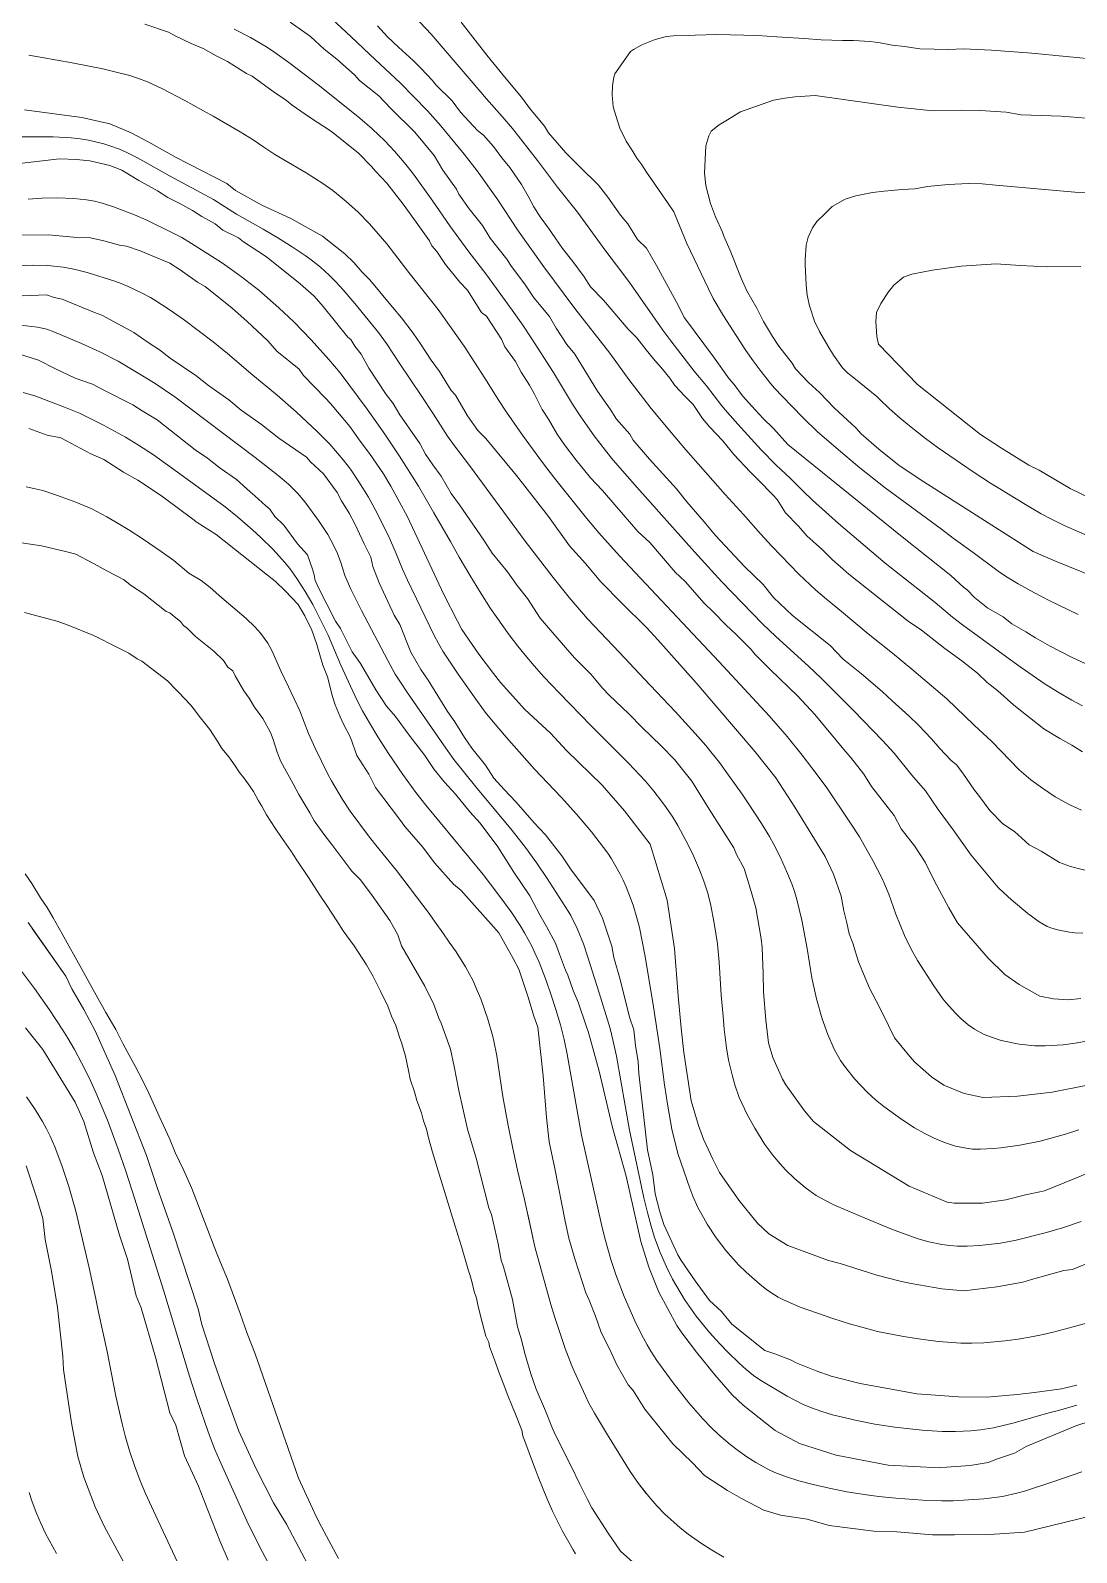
# Model space of a CAD drawing. Header units: metres. Extents: x 548946 to 557077, y 1838800 to 1845419.
# Drawn here: x 551030.4 to 551332.2, y 1843432.4 to 1843871.6 of the extents above; entities that cross this region are included whole.
import ezdxf

# ---------------------------------------------------------------- set-up
doc = ezdxf.new("R2010")
doc.units = ezdxf.units.M
doc.header["$LTSCALE"] = 28
doc.layers.add('1', color=7, linetype='Continuous', lineweight=13)
doc.layers.add('2', color=7, linetype='Continuous', lineweight=13)

msp = doc.modelspace()

# ---------------------------------------------------------------- linework, layer by layer
at = {"layer": '1'}
for points in [[(551137.93, 1843879.11), (551146.02, 1843870.5), (551157.59, 1843857.06), (551161.97, 1843851.83), (551166.49, 1843846.8), (551169.47, 1843843.28), (551176.7, 1843834.04), (551182.44, 1843826.39), (551188.27, 1843819.15), (551196.4, 1843807.88), (551201.05, 1843801.85), (551203.54, 1843798.49), (551212.86, 1843785.13), (551215.16, 1843782.04), (551221.9, 1843773.32), (551225.41, 1843769.09), (551229.89, 1843763.27), (551231.47, 1843761.34), (551234.43, 1843758), (551241.25, 1843750.62), (551245.57, 1843746.15), (551249.54, 1843742.42), (551252.15, 1843739.85), (551253.29, 1843738.61), (551255.99, 1843736.05), (551263.48, 1843729.35), (551277.01, 1843717.92), (551291.36, 1843706.53), (551296.36, 1843702.34), (551299.3, 1843700.04), (551315.28, 1843688.42), (551322.85, 1843683.18), (551326.85, 1843680.68), (551330.84, 1843678.39), (551333.92, 1843676.72)], [(551063.4, 1843873.38), (551070.27, 1843871.11), (551072.17, 1843870.06), (551076.74, 1843867.79), (551080.21, 1843866.41), (551084, 1843864.3), (551087.24, 1843862.64), (551092.72, 1843859.2), (551094.34, 1843858.37), (551100.43, 1843853.98), (551104.29, 1843851.38), (551105.96, 1843850.04), (551110.94, 1843846.55), (551117.25, 1843842.44), (551125.08, 1843836.22), (551128.83, 1843832.33), (551130, 1843830.94), (551133.19, 1843827.5), (551137.95, 1843821.43), (551141.25, 1843816.99), (551145.51, 1843810.87), (551146.18, 1843809.42), (551147.64, 1843807.81), (551150.11, 1843804.02), (551154.25, 1843798.91), (551156.54, 1843796.63), (551160.58, 1843790.23), (551161.97, 1843789.12), (551166.29, 1843782.5), (551167.3, 1843780.33), (551170.32, 1843776.1), (551171.95, 1843772.98), (551174.42, 1843769.2), (551175.71, 1843766.81), (551178.01, 1843762.24), (551179.86, 1843759.41), (551182.38, 1843755.12), (551184.51, 1843752.06), (551187.81, 1843747.61), (551191.96, 1843742.5), (551195.43, 1843738.83), (551198.95, 1843734.66), (551205.67, 1843727.04), (551209.08, 1843723.87), (551216.41, 1843715.31), (551219.26, 1843712.59), (551224.8, 1843706.36), (551227.38, 1843703.86), (551231.13, 1843699.97), (551233.98, 1843697.25), (551238.29, 1843692.92), (551239.46, 1843691.53), (551243.77, 1843687.19), (551251.77, 1843679.47), (551256.69, 1843674.19), (551265.53, 1843663.51), (551266.99, 1843661.9), (551270.85, 1843657), (551273.04, 1843653.44), (551279.59, 1843645.05), (551281.55, 1843641.21), (551285.42, 1843636.31), (551288.5, 1843631.58), (551291.14, 1843626.29), (551295.35, 1843618.39), (551297.87, 1843614.11), (551306.66, 1843603.93), (551311.52, 1843599.15), (551315.66, 1843596.32), (551321.63, 1843592.94), (551325.54, 1843592.12), (551329.89, 1843591.85), (551333.4, 1843592.26)], [(551089.21, 1843872), (551093.89, 1843869.55), (551098.27, 1843867), (551100.27, 1843865.71), (551104.99, 1843862.36), (551113.79, 1843855.59), (551125.47, 1843846.32), (551128.97, 1843843.23), (551132.61, 1843839.72), (551135.4, 1843836.78), (551137.2, 1843834.75), (551138.73, 1843832.95), (551140.96, 1843830.1), (551146.54, 1843822.32), (551151.42, 1843815.19), (551156.56, 1843808.09), (551162.11, 1843800.94), (551169.39, 1843790.92), (551172.41, 1843786.59), (551174.88, 1843782.86), (551181.29, 1843772.92), (551186.78, 1843763.75), (551189.16, 1843760.07), (551192.99, 1843754.61), (551196.26, 1843750.38), (551198.54, 1843747.59), (551205.35, 1843739.76), (551221.94, 1843721.1), (551229.91, 1843712.48), (551241.61, 1843700.41), (551245.4, 1843696.76), (551254.84, 1843688.14), (551258.59, 1843684.58), (551267.93, 1843675.3), (551276.2, 1843666.74), (551279.53, 1843663.07), (551284.72, 1843656.71), (551288.65, 1843652.15), (551292.28, 1843646.82), (551296.64, 1843640.94), (551301.8, 1843633.66), (551308.99, 1843624.93), (551309.89, 1843623.96), (551313.44, 1843620.76), (551318.18, 1843616.79), (551321.36, 1843614.42), (551323.69, 1843613.08), (551324.8, 1843612.62), (551326.68, 1843612.03), (551330.14, 1843611.4), (551331.66, 1843611.23), (551334, 1843611.13)], [(551310.97, 1843642.64), (551307.22, 1843646.53), (551303.91, 1843650.98), (551302.74, 1843652.37), (551299.38, 1843657.32), (551297.58, 1843659.66), (551295.91, 1843660.99), (551292.72, 1843664.44), (551290.37, 1843667.22), (551286.62, 1843671.11), (551283.77, 1843673.83), (551278.96, 1843678.11), (551276.1, 1843680.83), (551270.18, 1843685.99), (551264.87, 1843690.21), (551261.12, 1843694.11), (551250.22, 1843702.77), (551244.79, 1843707.99), (551241.83, 1843711.72), (551236.4, 1843716.94), (551228.01, 1843725.89), (551224.76, 1843729.84), (551219.78, 1843735.62), (551216.81, 1843739.34), (551208.98, 1843747.85), (551204.28, 1843753.41), (551203.32, 1843755.08), (551199.52, 1843759.47), (551197.67, 1843762.31), (551194.03, 1843767.48), (551187.47, 1843778.16), (551185.12, 1843780.94), (551182.04, 1843785.67), (551180.13, 1843789.01), (551175.71, 1843794.35), (551173.24, 1843798.13), (551169.04, 1843803.75), (551167.81, 1843805.64), (551163.05, 1843811.7), (551160.86, 1843815.27), (551157, 1843820.16), (551153.97, 1843824.39), (551153.3, 1843825.83), (551149.38, 1843831.23), (551146.86, 1843835.51), (551141.26, 1843842.24), (551134.38, 1843849.08), (551130.91, 1843852.75), (551125.32, 1843857.19), (551123.87, 1843858.8), (551118.78, 1843863.3), (551115.14, 1843866.19), (551111.17, 1843869.8), (551105.36, 1843873.96)], [(551130.53, 1843872.93), (551133.44, 1843869.7), (551136.57, 1843866.76), (551140.82, 1843862.93), (551143.12, 1843860.65), (551146.31, 1843857.2), (551147.48, 1843855.81), (551152.07, 1843851.25), (551154.48, 1843847.97), (551159.4, 1843842.69), (551161.08, 1843841.36), (551163.99, 1843838.14), (551166.4, 1843834.85), (551168.75, 1843832.07), (551172.11, 1843827.12), (551174.02, 1843823.78), (551175.64, 1843820.67), (551177.49, 1843817.83), (551179.9, 1843814.55), (551181.75, 1843811.71), (551183.88, 1843808.65), (551186.85, 1843804.93), (551190.15, 1843800.48), (551192, 1843797.64), (551195.75, 1843793.75), (551202.8, 1843785.41), (551205.37, 1843782.91), (551208.06, 1843779.4), (551210.13, 1843776.85), (551212.76, 1843773.84), (551214.83, 1843771.29), (551216.35, 1843769.17), (551219.26, 1843765.95), (551221.55, 1843763.67), (551224.29, 1843759.66), (551226.37, 1843757.11), (551230.11, 1843753.22), (551233.36, 1843749.27), (551238.01, 1843744.21), (551240.58, 1843741.71), (551244.61, 1843737.6), (551245.78, 1843736.21), (551248.25, 1843732.42), (551252, 1843728.53), (551254.35, 1843725.75), (551258.88, 1843721.7), (551261.73, 1843718.97), (551266.54, 1843714.7)], [(551154.65, 1843874.01), (551162.09, 1843864.45), (551167.13, 1843858.16), (551172.11, 1843852.38), (551174.52, 1843849.1), (551178.67, 1843843.98), (551179.9, 1843842.09), (551184.88, 1843836.31), (551188.91, 1843832.2), (551194.33, 1843826.97), (551197.02, 1843823.47), (551200.66, 1843818.3), (551202.73, 1843815.74), (551205.54, 1843811.23), (551208.11, 1843808.73), (551210.97, 1843803.72), (551216.75, 1843793.2), (551219.05, 1843788.64), (551227.45, 1843777.4), (551231.98, 1843771.06), (551233.44, 1843769.45), (551235.85, 1843766.17), (551238.48, 1843763.17), (551241.67, 1843759.72), (551244.8, 1843756.78), (551248.88, 1843752.16), (551281.92, 1843725.45), (551295.9, 1843714.35)], [(551295.29, 1843866.11), (551286.95, 1843866.25), (551282.6, 1843866.93), (551279.02, 1843867.33), (551275.55, 1843868.01), (551272.64, 1843868.44), (551267.83, 1843868.69), (551264.63, 1843868.72), (551258.52, 1843868.92), (551253.59, 1843869.25), (551245.75, 1843869.75), (551240.12, 1843870.11), (551228.41, 1843870.46), (551215.88, 1843870.03), (551213.91, 1843869.8), (551210.61, 1843869.02), (551206.8, 1843867.39), (551204.36, 1843866.11), (551203.53, 1843865.52), (551198.97, 1843859.11), (551198.69, 1843858.08), (551198.37, 1843855.65), (551198.27, 1843853.04), (551198.56, 1843849.58), (551199.25, 1843847.07), (551200.47, 1843843.41), (551202.3, 1843839.63), (551203.88, 1843837.12), (551205.36, 1843834.69), (551206.76, 1843832.86), (551208.11, 1843830.72), (551214.2, 1843821.93), (551216.01, 1843819.25), (551219.75, 1843810.1)], [(551029.99, 1843864.42), (551033.75, 1843863.8), (551042.49, 1843862.23), (551051.27, 1843860.48), (551054.77, 1843859.68), (551059.1, 1843858.55), (551061.56, 1843857.76), (551064.2, 1843856.72), (551068.54, 1843854.7), (551074.75, 1843851.51), (551083.16, 1843846.84), (551090.88, 1843842.38), (551094.64, 1843840.02), (551097.71, 1843837.88), (551100.92, 1843835.81), (551109.93, 1843830.51), (551114.73, 1843827.41), (551117.61, 1843825.36), (551119.79, 1843823.68), (551121.49, 1843822.27), (551124.81, 1843819.22), (551128.24, 1843815.74), (551133.2, 1843809.99), (551139.54, 1843801.76), (551148.02, 1843791.03), (551155.5, 1843780.47), (551161.46, 1843771.26), (551165.5, 1843764.81), (551167.73, 1843761.47)], [(551339.09, 1843863.13), (551319.31, 1843865.03), (551307.68, 1843865.9), (551299.58, 1843866.26), (551295.29, 1843866.11)], [(551058.05, 1843836.47), (551056.1, 1843837.31), (551053.31, 1843838.33), (551051.61, 1843838.84), (551047.18, 1843839.92), (551044.73, 1843840.31), (551042.15, 1843840.63), (551037, 1843840.91), (551027.99, 1843840.93)], [(551332.8, 1843554.32), (551328.99, 1843553.14), (551321.72, 1843551.12), (551315.84, 1843549.93), (551310.37, 1843549.17), (551308.12, 1843548.97), (551304.49, 1843548.76), (551302.2, 1843548.81), (551300.3, 1843549.03), (551297.24, 1843549.66), (551294.14, 1843550.68), (551291.1, 1843551.95), (551288.19, 1843553.37), (551285.4, 1843554.96), (551281.74, 1843557.34), (551276.56, 1843561.1), (551274.2, 1843563.06), (551271.79, 1843565.22), (551268.2, 1843568.98), (551265.59, 1843572.23), (551264.11, 1843574.41), (551262.3, 1843577.66), (551260.41, 1843581.87), (551258.77, 1843586.38), (551257.19, 1843592.13), (551255.87, 1843598.22), (551254.5, 1843606.69), (551252.92, 1843614.89), (551251.44, 1843621.17), (551250.77, 1843623.41), (551250.07, 1843625.34), (551248.85, 1843628.36), (551246.75, 1843632.93), (551244.83, 1843636.74), (551243.59, 1843639.01), (551241.31, 1843642.77), (551237.46, 1843648.65), (551235.75, 1843651.19), (551231.81, 1843656.75), (551229.16, 1843660.32), (551226.69, 1843663.44), (551225.22, 1843665.26), (551222.18, 1843668.77), (551216.4, 1843675.12), (551207.44, 1843684.49), (551200.38, 1843692.08), (551191.12, 1843701.79), (551185.79, 1843707.99), (551181.17, 1843713.71), (551173.15, 1843724.24), (551157.06, 1843746.02), (551152.42, 1843752.12), (551150.74, 1843754.55), (551146.73, 1843760.83), (551143.14, 1843766.27), (551137.17, 1843775.11), (551133.14, 1843781.23), (551130.8, 1843784.48), (551123.96, 1843792.84), (551120.6, 1843796.78), (551118.49, 1843799.08), (551116.57, 1843801.01), (551114.05, 1843803.28), (551111.37, 1843805.4), (551109.68, 1843806.63), (551105.88, 1843809.18), (551101.78, 1843811.75), (551097.52, 1843814.28), (551089.88, 1843818.62), (551083.19, 1843822.78), (551070.54, 1843829.64), (551061.28, 1843834.82), (551058.05, 1843836.47)], [(551027.29, 1843833.21), (551038.83, 1843834.53), (551043.68, 1843834.33), (551047.53, 1843834.01), (551053.28, 1843832.63), (551056.74, 1843831.25), (551061.65, 1843828.25), (551067.07, 1843825.32), (551070.09, 1843823.37), (551073.33, 1843821.71), (551077.13, 1843819.61), (551079.86, 1843817.89), (551083.66, 1843815.78), (551085.9, 1843814), (551090.48, 1843811.73), (551091.88, 1843810.62), (551098.47, 1843806.3), (551108.25, 1843798.52), (551112.22, 1843794.91), (551114.85, 1843791.91), (551121.96, 1843783.07), (551122.8, 1843782.4), (551124.03, 1843780.51), (551125.83, 1843778.17), (551128.07, 1843774.11), (551133, 1843766.54), (551135.07, 1843763.99), (551136.98, 1843760.65), (551142.75, 1843752.41), (551144.38, 1843749.3), (551146.5, 1843746.24), (551148.91, 1843742.96), (551151.77, 1843737.95), (551154.18, 1843734.67), (551161.18, 1843724.54), (551163.65, 1843720.76), (551168.07, 1843715.42), (551170.82, 1843711.42), (551173.78, 1843707.69), (551177.48, 1843702.01), (551185.99, 1843692.06), (551187.44, 1843690.45), (551192.03, 1843685.89), (551195.56, 1843681.72), (551197.29, 1843679.89), (551203, 1843674.44), (551206.75, 1843670.55)], [(551271.87, 1843528.57), (551262.41, 1843532.67), (551259.53, 1843534.06), (551257.03, 1843535.46), (551253.86, 1843537.69), (551250.8, 1843540.31), (551248.23, 1843542.87), (551246.05, 1843545.28), (551244.55, 1843547.07), (551242.28, 1843550.17), (551239.43, 1843554.8), (551237.13, 1843558.83), (551234.85, 1843563.72), (551233.62, 1843567.36), (551232.8, 1843570.22), (551231.83, 1843574.42), (551231.24, 1843578.04), (551230.57, 1843583.37), (551230.2, 1843587.16), (551229.71, 1843593.24), (551229.11, 1843602.72), (551228.58, 1843608.02), (551227.67, 1843614.04), (551226.55, 1843619.57), (551225.68, 1843622.94), (551224.68, 1843626.09), (551223.38, 1843629.4), (551221.66, 1843633.41), (551220.63, 1843635.66), (551219.5, 1843637.88), (551217.14, 1843642.17), (551215.7, 1843644.58), (551213.81, 1843647.37), (551212.47, 1843649.19), (551210.21, 1843652.09), (551207.81, 1843654.95), (551202.96, 1843660.2), (551192.12, 1843671.04), (551182.89, 1843680.47), (551178.53, 1843685.06), (551175.7, 1843688.23), (551173.11, 1843691.29), (551171.02, 1843693.88), (551168.53, 1843697.15), (551163.16, 1843704.84), (551160.37, 1843709.18), (551157.14, 1843714.44), (551154.11, 1843719.65), (551151.62, 1843724.16), (551146.74, 1843732.4), (551142.31, 1843740.09), (551136.87, 1843748.79), (551132.6, 1843755.11), (551127.54, 1843762.27), (551119.73, 1843772.77), (551116.52, 1843776.64), (551111.41, 1843782.33), (551106.35, 1843787.53), (551102.11, 1843791.54), (551096.28, 1843796.6), (551091.3, 1843800.52), (551088.11, 1843802.82), (551085.5, 1843804.59), (551076.88, 1843810.13), (551074.04, 1843811.81), (551071.54, 1843813.12), (551063.98, 1843816.8), (551060.42, 1843818.34), (551054.39, 1843820.71), (551051.12, 1843821.78), (551048.88, 1843822.35), (551046.58, 1843822.73), (551042.9, 1843823.13), (551038, 1843823.33), (551033.73, 1843823.23), (551029.75, 1843822.95)], [(551339.19, 1843824.54), (551331.65, 1843824.95), (551308.87, 1843826.95), (551304.93, 1843827.36), (551301.02, 1843827.39), (551295.15, 1843827.11), (551289.22, 1843826.53), (551285.49, 1843825.92), (551281.9, 1843825.7), (551276.72, 1843825.21), (551273.34, 1843824.83), (551268.49, 1843823.9), (551265.47, 1843822.89), (551261.71, 1843820.75), (551259.65, 1843818.8), (551257.25, 1843816.44), (551256.03, 1843814.68), (551254.72, 1843811.96), (551254.22, 1843809.62), (551253.94, 1843805.41), (551253.9, 1843804.07), (551254.18, 1843798.2), (551254.52, 1843795.2), (551255.16, 1843792.13), (551256.61, 1843787.72), (551257.99, 1843784.74), (551260.47, 1843780.55), (551262.1, 1843777.88), (551264.7, 1843774.27), (551266.2, 1843772.73), (551267.46, 1843771.73), (551274.58, 1843765.97), (551275.38, 1843765.17), (551278.15, 1843762.52), (551281.32, 1843759.71), (551284.04, 1843757.46), (551288.66, 1843753.87), (551292.31, 1843751.19), (551302.34, 1843744.26), (551307.37, 1843740.98), (551316.97, 1843735.13), (551322.03, 1843732.14), (551324.95, 1843730.56), (551328.41, 1843728.88), (551334.54, 1843726.18)], [(551023.71, 1843812.53), (551035.65, 1843812.62), (551042.84, 1843811.92), (551047.69, 1843811.72), (551051.6, 1843810.89), (551056.06, 1843809.62), (551058.13, 1843809.35), (551062.09, 1843808.03), (551070.63, 1843804.43), (551073.65, 1843802.49), (551078.62, 1843798.99), (551080.8, 1843797.72), (551088.63, 1843791.5), (551092.88, 1843787.67), (551098.86, 1843782), (551101.49, 1843779), (551107.92, 1843773.89), (551109.15, 1843772), (551115.47, 1843765.61), (551116.93, 1843763.99), (551122.53, 1843757.27), (551125.55, 1843753.04), (551128.24, 1843749.53), (551132.22, 1843743.64), (551134.4, 1843740.08), (551139.23, 1843731.23), (551149.67, 1843708.79), (551153.6, 1843701.11), (551154.89, 1843698.72), (551159.76, 1843691.65), (551163.96, 1843686.04), (551166.04, 1843683.48), (551173.03, 1843675.64), (551180.41, 1843668.86), (551185.06, 1843663.8), (551195.35, 1843653.8), (551201.79, 1843646.41), (551209.23, 1843636.84), (551214.14, 1843620.63), (551216.24, 1843606.65), (551217.29, 1843593.04), (551218.1, 1843583.74)], [(551219.75, 1843810.1), (551225.98, 1843796.99), (551227.39, 1843794.21), (551230.3, 1843789.26), (551236.82, 1843779.27), (551238.91, 1843776.23), (551241.17, 1843773.2), (551243.6, 1843770.09), (551244.99, 1843768.45), (551249.92, 1843763.27), (551253.41, 1843759.72), (551257.36, 1843755.91), (551262.8, 1843751.16), (551269.66, 1843745.42), (551276.97, 1843739.61), (551293.22, 1843727.67), (551296.58, 1843725.11), (551302.39, 1843720.96), (551309.56, 1843715.57), (551311.65, 1843714.14), (551315.34, 1843711.92), (551320.08, 1843709.28), (551324.53, 1843706.98), (551332.7, 1843703.1)], [(551333.46, 1843803.51), (551323.82, 1843803.42), (551315.9, 1843803.79), (551308.98, 1843804.27), (551298.89, 1843803.62), (551290.65, 1843802.42), (551284.69, 1843801.23), (551282.23, 1843800.44), (551279.45, 1843798.09), (551277.9, 1843796.14), (551275.74, 1843792.84), (551274.52, 1843790.16), (551274.3, 1843787.59), (551274.54, 1843783.3), (551275.05, 1843781.07), (551286.3, 1843769.4), (551304.46, 1843754.97), (551310.5, 1843751.08), (551318.43, 1843746.15), (551321.39, 1843744.71), (551330.38, 1843739.38), (551336.3, 1843736.5)], [(551332.3, 1843480.69), (551327.84, 1843479.67), (551320.09, 1843478.53), (551315.08, 1843477.95), (551306.27, 1843477.2), (551298.13, 1843477.28), (551286.08, 1843478.19), (551269.74, 1843481.15), (551261.37, 1843483.24), (551257.12, 1843484.79), (551251.26, 1843487.17), (551249.64, 1843488), (551245.12, 1843489.77), (551242.22, 1843490.7), (551232.71, 1843498.26), (551229.75, 1843501.98), (551226.34, 1843505.15), (551222.14, 1843510.77), (551218.16, 1843516.66), (551217.2, 1843518.33), (551213.16, 1843527.02), (551211.98, 1843530.69), (551210.62, 1843535.87), (551209.99, 1843541.39), (551208.41, 1843548.58), (551205.88, 1843570.65), (551205.76, 1843573.94), (551204.96, 1843578.67), (551204.45, 1843583.19), (551203.26, 1843586.87), (551200.5, 1843597.73), (551198.75, 1843604.13), (551198.12, 1843607.37), (551196.54, 1843612.27), (551195.42, 1843615.44), (551193.06, 1843620.51), (551186.17, 1843629.63), (551183.71, 1843633.41), (551178.95, 1843639.47), (551175.76, 1843642.92), (551170.5, 1843648.92), (551167.03, 1843652.59), (551164.12, 1843655.82), (551161.65, 1843659.6), (551157.79, 1843664.49), (551155.66, 1843667.55), (551152.86, 1843672.06), (551150.73, 1843675.12), (551145.13, 1843684.13), (551143, 1843687.19), (551140.14, 1843692.2), (551136.93, 1843700.22), (551135.36, 1843702.84), (551130.98, 1843712.24), (551129.18, 1843716.87), (551128.62, 1843719.6), (551126.65, 1843723.44), (551123.96, 1843729.23), (551122.33, 1843732.34), (551120.14, 1843735.9), (551118.85, 1843738.3), (551114.93, 1843743.69), (551111.24, 1843747.08), (551110.07, 1843748.47), (551102.08, 1843753.91), (551097.04, 1843757.91), (551091.23, 1843762.07), (551087.6, 1843764.96), (551081.79, 1843769.12), (551078.15, 1843772.01), (551070.72, 1843777), (551067.65, 1843779.44), (551064.63, 1843781.38), (551060.21, 1843784.44), (551051, 1843789.48), (551048.88, 1843790.25), (551039.55, 1843794.01), (551037.21, 1843794.51), (551035.09, 1843795.28), (551028.01, 1843794.98)], [(551191.24, 1843604.23), (551189.96, 1843608.04), (551188.17, 1843612.5), (551186.27, 1843616.17), (551185.49, 1843617.47), (551179.47, 1843626.89), (551176.47, 1843631.35), (551173.21, 1843635.86), (551169.42, 1843640.72), (551158.85, 1843653.31), (551152.59, 1843661.25), (551149.55, 1843665.5), (551139.15, 1843680.47), (551137.13, 1843683.52), (551135.67, 1843685.89), (551133.51, 1843689.79), (551125.9, 1843704.23), (551122.86, 1843710.39), (551121.14, 1843714.27), (551119.94, 1843718.09), (551118.95, 1843720.62), (551117.86, 1843723.07), (551117.1, 1843724.55), (551116.16, 1843726.16), (551113.47, 1843730.15), (551109.56, 1843735.55), (551107.41, 1843738.12), (551104.87, 1843740.71), (551101.91, 1843743.19), (551095.27, 1843748.4), (551072.02, 1843765.86), (551066.35, 1843769.69), (551061.51, 1843772.74), (551055.75, 1843776.12), (551050.44, 1843778.88), (551045.12, 1843781.25), (551037.18, 1843784.61), (551035.15, 1843785.36), (551032.47, 1843785.99), (551027.56, 1843786.57)], [(551026.97, 1843778.29), (551032.78, 1843776.42), (551037.63, 1843773.92), (551043.28, 1843771.27), (551048.3, 1843769.56), (551051.82, 1843767.67), (551059.92, 1843763.52), (551062.65, 1843761.8), (551067.01, 1843759.25), (551077.91, 1843750.58), (551081.49, 1843748.2), (551085.12, 1843745.31), (551089.82, 1843742.04), (551093.79, 1843738.43), (551095.18, 1843737.32), (551098.32, 1843734.37), (551099.43, 1843733.48), (551100.95, 1843731.37), (551103.52, 1843728.87), (551107.44, 1843723.47), (551110.35, 1843720.25), (551111.87, 1843715.85), (551112.32, 1843714.12), (551112.44, 1843713.12), (551113.45, 1843710.95), (551118.39, 1843701.1), (551119.9, 1843698.98), (551123.21, 1843692.25), (551125.62, 1843688.96), (551130.05, 1843681.34), (551133.13, 1843676.61)], [(551130.63, 1843667.74), (551128.25, 1843671.77), (551126.24, 1843675.31), (551124.7, 1843678.24), (551122.72, 1843682.35), (551119.93, 1843688.46), (551116.27, 1843697.13), (551111.89, 1843705.9), (551109.66, 1843709.74), (551107.27, 1843713.45), (551105.27, 1843716.33), (551103.72, 1843718.21), (551100.4, 1843721.82), (551096.87, 1843725.32), (551094.48, 1843727.5), (551090.19, 1843731.22), (551086.6, 1843734.09), (551074.53, 1843742.91), (551065.87, 1843749.09), (551061.59, 1843751.96), (551057.87, 1843754.27), (551051.49, 1843757.74), (551044.52, 1843761.12), (551040.23, 1843762.9), (551032, 1843766.03), (551028.27, 1843767.13)], [(551167.73, 1843761.47), (551172.35, 1843754.85), (551178.12, 1843746.92), (551181.55, 1843742.42), (551190.4, 1843731.36), (551194.35, 1843726.63), (551200.34, 1843719.96), (551229.09, 1843689.4), (551243.47, 1843673.8), (551248.71, 1843667.82), (551253.07, 1843662.43), (551255.85, 1843658.85), (551259.97, 1843653.3), (551266.98, 1843642.89), (551269.56, 1843638.91), (551273.53, 1843631.93), (551276.04, 1843627.05), (551276.72, 1843625.55), (551278.01, 1843622.36), (551280.08, 1843616.6), (551282.58, 1843610.48), (551284.47, 1843606.48), (551286.28, 1843603.23), (551291, 1843595.93), (551293.65, 1843592.21), (551294.62, 1843590.98), (551297.25, 1843588), (551298.82, 1843586.47), (551300.95, 1843584.65), (551302.72, 1843583.43), (551305.5, 1843581.9), (551307.92, 1843580.96), (551310.47, 1843580.13), (551315.68, 1843579.04), (551320.2, 1843578.62), (551323.18, 1843578.58), (551328.33, 1843578.92), (551331.78, 1843579.39), (551336.1, 1843580.15)], [(551168.2, 1843555.6), (551166.71, 1843563.98), (551164.93, 1843575.76), (551164.13, 1843579.95), (551163.81, 1843581.27), (551162.32, 1843586.32), (551160.3, 1843592.12), (551159.32, 1843594.57), (551157.99, 1843597.51), (551155.95, 1843601.44), (551153.2, 1843605.72), (551151.2, 1843608.48), (551149.39, 1843611.18), (551147.15, 1843614.25), (551145.43, 1843616.83), (551136.04, 1843629.18), (551130.08, 1843636.47), (551127.92, 1843639.23), (551122.64, 1843646.31), (551120.42, 1843649.72), (551117.29, 1843655.03), (551116.21, 1843657.02), (551112.56, 1843664.48), (551110.64, 1843668.76), (551108.08, 1843675.22), (551104.89, 1843682.17), (551102.61, 1843686.79), (551100.09, 1843692.69), (551098.91, 1843694.78), (551096.87, 1843697.57), (551095.16, 1843699.54), (551092.67, 1843701.95), (551085.63, 1843707.84), (551082.23, 1843710.82), (551079.7, 1843712.88), (551076.14, 1843715.02), (551071.73, 1843718.61), (551068.11, 1843721.26), (551062.67, 1843724.98), (551059.13, 1843727.26), (551054.77, 1843729.89), (551052.41, 1843731.26), (551048.16, 1843733.53), (551043.53, 1843735.48), (551038.26, 1843737.4), (551033.94, 1843738.8), (551031.42, 1843739.45), (551029.19, 1843739.89)], [(551027.88, 1843723.77), (551033.57, 1843722.9), (551040.88, 1843721.19), (551043.5, 1843720.47), (551048.64, 1843717.76), (551052.43, 1843715.65), (551057.29, 1843713.16), (551059.53, 1843711.38), (551063.11, 1843709), (551069.53, 1843703.89), (551070.59, 1843703.5), (551071.43, 1843702.84), (551073.67, 1843701.06), (551074.57, 1843699.89), (551075.68, 1843699), (551077.98, 1843696.73), (551083.29, 1843692.51), (551086.14, 1843689.78), (551087.37, 1843687.89), (551088.77, 1843686.78), (551089.44, 1843685.33), (551091.97, 1843681.05), (551093.48, 1843678.93), (551095.05, 1843676.32), (551097.46, 1843673.04), (551099.7, 1843668.97), (551100.43, 1843667.03), (551101.62, 1843663.35), (551102.68, 1843660.68), (551106.22, 1843654.22), (551107.84, 1843651.1), (551110.98, 1843645.87), (551112.27, 1843643.48), (551115.3, 1843639.25), (551117.37, 1843636.7), (551123.08, 1843628.96), (551125.66, 1843626.46), (551128.96, 1843622.01), (551134.11, 1843614.73), (551136.36, 1843610.66), (551137.48, 1843607.49), (551144.16, 1843595.8), (551146.79, 1843590.52), (551148.26, 1843586.62), (551148.93, 1843585.17), (551151.58, 1843577.6), (551152.65, 1843572.64), (551153.96, 1843565.67), (551156.5, 1843554.53), (551158.98, 1843546.17), (551162.65, 1843531.86), (551163.39, 1843529.91), (551165.36, 1843521.5), (551166.16, 1843516.76), (551166.89, 1843514.81), (551169.49, 1843505.45), (551170.91, 1843497.48), (551172.09, 1843493.81), (551173.05, 1843489.85)], [(551027.88, 1843723.77), (551033.57, 1843722.9), (551040.88, 1843721.19), (551043.5, 1843720.47), (551048.64, 1843717.76), (551052.43, 1843715.65), (551057.29, 1843713.16), (551059.53, 1843711.38), (551063.11, 1843709), (551069.53, 1843703.89), (551070.59, 1843703.5), (551071.43, 1843702.84), (551073.67, 1843701.06), (551074.57, 1843699.89), (551075.68, 1843699), (551077.98, 1843696.73), (551083.29, 1843692.51), (551086.14, 1843689.78), (551087.37, 1843687.89), (551088.77, 1843686.78), (551089.44, 1843685.33), (551091.97, 1843681.05), (551093.48, 1843678.93), (551095.05, 1843676.32), (551097.46, 1843673.04), (551099.7, 1843668.97), (551100.43, 1843667.03), (551101.62, 1843663.35), (551102.68, 1843660.68), (551106.22, 1843654.22), (551107.84, 1843651.1), (551110.98, 1843645.87), (551112.27, 1843643.48), (551115.3, 1843639.25), (551117.37, 1843636.7), (551123.08, 1843628.96), (551125.66, 1843626.46), (551128.96, 1843622.01), (551134.11, 1843614.73), (551136.36, 1843610.66), (551137.48, 1843607.49), (551144.16, 1843595.8), (551146.79, 1843590.52), (551148.26, 1843586.62), (551148.93, 1843585.17), (551151.58, 1843577.6), (551152.65, 1843572.64), (551153.96, 1843565.67), (551156.5, 1843554.53), (551158.98, 1843546.17), (551162.65, 1843531.86), (551163.39, 1843529.91), (551165.36, 1843521.5), (551166.16, 1843516.76), (551166.89, 1843514.81), (551169.49, 1843505.45), (551170.91, 1843497.48), (551172.09, 1843493.81), (551173.05, 1843489.85)], [(551266.54, 1843714.7), (551283.59, 1843701.15), (551287.44, 1843698.54), (551294.15, 1843693.21), (551299.12, 1843689.71), (551303.6, 1843686.16), (551306.45, 1843683.44), (551309.52, 1843680.99), (551314.05, 1843676.94), (551322.72, 1843670.05), (551327.35, 1843667.28), (551330.87, 1843665.4), (551333.89, 1843663.46)], [(551295.9, 1843714.35), (551299.59, 1843710.96), (551300.71, 1843710.07), (551302.72, 1843708.01), (551306.64, 1843704.9), (551310.99, 1843702.35), (551313.51, 1843700.36), (551317.59, 1843698.03)], [(551156.77, 1843513.7), (551154.78, 1843520.66), (551153.83, 1843523.74), (551152.13, 1843529.04), (551148.74, 1843540.32), (551146.37, 1843547.94), (551145.2, 1843552.09), (551144.62, 1843554.52), (551143.84, 1843556.93), (551143.18, 1843559.25), (551141.88, 1843562.79), (551141.19, 1843565.31), (551139.97, 1843568.96), (551139.48, 1843571.5), (551138.62, 1843575.59), (551137.46, 1843579.55), (551137.02, 1843580.8), (551135.81, 1843584.45), (551134.59, 1843587.2), (551133.47, 1843590.07), (551131.37, 1843594.42), (551129.3, 1843598.57), (551127.32, 1843601.94), (551123.8, 1843607.42), (551120.61, 1843611.75), (551118.78, 1843614.63), (551115.87, 1843619.09), (551113.94, 1843622.06), (551110.66, 1843627.17), (551107.29, 1843632.18), (551105.49, 1843634.86), (551102.85, 1843638.75), (551101.04, 1843641.44), (551098.51, 1843645.24), (551097.12, 1843647.78), (551096.16, 1843649.26), (551094.75, 1843652), (551093.67, 1843653.57), (551092, 1843655.97), (551090.72, 1843657.52), (551089.51, 1843659.38), (551087.62, 1843661.96), (551085.64, 1843664.42), (551084.43, 1843666.28), (551082.12, 1843669.91), (551080.71, 1843671.74), (551079.44, 1843673.29), (551077.32, 1843676.05), (551076.62, 1843676.96), (551073.21, 1843680.57), (551072.42, 1843681.37), (551069.94, 1843683.88), (551062.5, 1843689.62), (551061.23, 1843690.27), (551058.75, 1843691.88), (551054.4, 1843694.08), (551049.84, 1843696.45), (551048.37, 1843697.08), (551041.77, 1843699.82), (551038.44, 1843701.03), (551028.67, 1843703.61)], [(551156.77, 1843513.7), (551154.78, 1843520.66), (551153.83, 1843523.74), (551152.13, 1843529.04), (551148.74, 1843540.32), (551146.37, 1843547.94), (551145.2, 1843552.09), (551144.62, 1843554.52), (551143.84, 1843556.93), (551143.18, 1843559.25), (551141.88, 1843562.79), (551141.19, 1843565.31), (551139.97, 1843568.96), (551139.48, 1843571.5), (551138.62, 1843575.59), (551137.46, 1843579.55), (551137.02, 1843580.8), (551135.81, 1843584.45), (551134.59, 1843587.2), (551133.47, 1843590.07), (551131.37, 1843594.42), (551129.3, 1843598.57), (551127.32, 1843601.94), (551123.8, 1843607.42), (551120.61, 1843611.75), (551118.78, 1843614.63), (551115.87, 1843619.09), (551113.94, 1843622.06), (551110.66, 1843627.17), (551107.29, 1843632.18), (551105.49, 1843634.86), (551102.85, 1843638.75), (551101.04, 1843641.44), (551098.51, 1843645.24), (551097.12, 1843647.78), (551096.16, 1843649.26), (551094.75, 1843652), (551093.67, 1843653.57), (551092, 1843655.97), (551090.72, 1843657.52), (551089.51, 1843659.38), (551087.62, 1843661.96), (551085.64, 1843664.42), (551084.43, 1843666.28), (551082.12, 1843669.91), (551080.71, 1843671.74), (551079.44, 1843673.29), (551077.32, 1843676.05), (551076.62, 1843676.96), (551073.21, 1843680.57), (551072.42, 1843681.37), (551069.94, 1843683.88), (551062.5, 1843689.62), (551061.23, 1843690.27), (551058.75, 1843691.88), (551054.4, 1843694.08), (551049.84, 1843696.45), (551048.37, 1843697.08), (551041.77, 1843699.82), (551038.44, 1843701.03), (551028.67, 1843703.61)], [(551317.59, 1843698.03), (551320.32, 1843696.31), (551324.4, 1843693.98), (551330.88, 1843690.66), (551341.6, 1843685.78)], [(551140.07, 1843623.88), (551136.04, 1843629.18), (551130.08, 1843636.47), (551127.92, 1843639.23), (551122.64, 1843646.31), (551120.42, 1843649.72), (551117.29, 1843655.03), (551116.21, 1843657.02), (551112.56, 1843664.48), (551110.64, 1843668.76), (551108.08, 1843675.22), (551104.89, 1843682.17), (551104.8, 1843682.35)], [(551133.13, 1843676.61), (551135.76, 1843673.61), (551139.68, 1843668.21), (551144.16, 1843662.37), (551146.9, 1843658.37), (551149.87, 1843654.64), (551153.06, 1843651.2), (551157.2, 1843646.08), (551160.11, 1843642.86), (551165.21, 1843636.07), (551169.86, 1843628.73), (551174.46, 1843621.88), (551177.37, 1843616.37), (551179.28, 1843613.04), (551181.86, 1843608.25), (551182.99, 1843605.07), (551184.79, 1843600.45), (551185.46, 1843599.01), (551186.98, 1843594.61), (551188.38, 1843591.21), (551190.69, 1843584.36), (551191.42, 1843582.41), (551194.47, 1843571.33), (551196.96, 1843560.68), (551198.37, 1843555), (551202.27, 1843540.96), (551206.45, 1843522.13), (551208.82, 1843514.78), (551211.69, 1843507.49), (551216.85, 1843497.91), (551218.36, 1843495.8), (551222.56, 1843490.18), (551227.88, 1843483.68), (551232.86, 1843477.89), (551235.99, 1843474.95), (551245.22, 1843467.62), (551252.25, 1843463.85), (551262.8, 1843460.49), (551277.87, 1843457.64), (551292.7, 1843456.79), (551294.71, 1843457.02), (551301.51, 1843457.55), (551306.74, 1843458.4), (551309.42, 1843459.47), (551314.32, 1843461.05), (551317.66, 1843462.95), (551331.97, 1843468.91), (551336.37, 1843470.43)], [(551206.75, 1843670.55), (551212.45, 1843665.11), (551216.2, 1843661.22), (551221.24, 1843654.93), (551226.23, 1843646.87), (551233.34, 1843635.74), (551234.08, 1843633.79), (551236.32, 1843629.73), (551238.35, 1843623.1), (551239.65, 1843618.42), (551241.18, 1843609.45), (551241.47, 1843606.94), (551241.83, 1843599.36), (551241.9, 1843594.29), (551242.6, 1843585.98), (551243.34, 1843579.46), (551244.58, 1843575.28), (551247.34, 1843568.99), (551248.29, 1843567.32), (551253.72, 1843559.81), (551256.35, 1843556.81), (551266.97, 1843548.37), (551283.9, 1843538.11), (551294.84, 1843533.52), (551296.91, 1843533.25), (551305.05, 1843533.16), (551311.79, 1843534.19), (551317.47, 1843535.6), (551322.93, 1843536.73), (551331.68, 1843540.28), (551339.92, 1843543.76)], [(551333.73, 1843455.69), (551325.65, 1843452.88), (551317.2, 1843450.15), (551314.99, 1843449.53), (551310.87, 1843448.53), (551305.43, 1843447.87), (551296.6, 1843447.31), (551293.33, 1843447.3), (551287.83, 1843447.48), (551280.08, 1843448.07), (551275.11, 1843448.58), (551271.59, 1843449.04), (551265.96, 1843449.94), (551260.82, 1843450.94), (551256.17, 1843452), (551252.09, 1843453.08), (551248.48, 1843454.23), (551245.17, 1843455.51), (551243.34, 1843456.34), (551239.64, 1843458.37), (551237.1, 1843459.99), (551234.65, 1843461.73), (551232.23, 1843463.59), (551229.01, 1843466.35), (551226.71, 1843468.55), (551224.35, 1843471.02), (551220.37, 1843475.58), (551215.79, 1843481.37), (551211.15, 1843487.77), (551209.4, 1843490.49), (551208.3, 1843492.37), (551206.72, 1843495.35), (551204.78, 1843499.28), (551201.66, 1843506.29), (551199.5, 1843512.02), (551197.84, 1843516.99), (551196.32, 1843522.41), (551195.38, 1843526.16), (551189.41, 1843552.79), (551185.21, 1843576.16), (551184.38, 1843580.39), (551183.33, 1843584.7), (551182.01, 1843589.11), (551180.61, 1843593.22), (551179.14, 1843597.45), (551177.12, 1843602.77), (551175.96, 1843605.44), (551175.01, 1843607.35), (551172.9, 1843611.23), (551171.66, 1843613.32), (551169.05, 1843617.29), (551165.23, 1843622.51), (551161.03, 1843628.05), (551144.43, 1843648.06), (551141.56, 1843651.68), (551137.82, 1843656.86), (551133.7, 1843662.94), (551130.63, 1843667.74)], [(551336.44, 1843628.79), (551330.41, 1843630.38), (551327.23, 1843631.54), (551322.03, 1843634.76), (551318.51, 1843636.64), (551314.26, 1843640.48), (551310.97, 1843642.64)], [(551028.91, 1843628.2), (551030.83, 1843625.42), (551033.29, 1843621.31), (551035.21, 1843618.54), (551036.95, 1843615.54), (551039.57, 1843610.95), (551045.23, 1843600.73), (551048.89, 1843594.06), (551052.15, 1843588.25)], [(551028.91, 1843628.2), (551030.83, 1843625.42), (551033.29, 1843621.31), (551035.21, 1843618.54), (551036.95, 1843615.54), (551039.57, 1843610.95), (551045.23, 1843600.73), (551048.89, 1843594.06), (551052.15, 1843588.25)], [(551111.37, 1843427.15), (551104.24, 1843440.56), (551100.49, 1843446.74), (551095.55, 1843456.59), (551090.5, 1843467.45), (551085.66, 1843480.87), (551083.41, 1843487.22), (551079.86, 1843498.24), (551078.84, 1843502.7), (551071.46, 1843524.98), (551066.96, 1843537.68), (551063.86, 1843546.98), (551054.87, 1843570.09), (551049.08, 1843582.89), (551045.83, 1843589.12), (551042.35, 1843595.08), (551040.66, 1843598.7), (551029.74, 1843614.22)], [(551083.41, 1843487.22), (551079.86, 1843498.24), (551078.84, 1843502.7), (551071.46, 1843524.98), (551066.96, 1843537.68), (551063.86, 1843546.98), (551054.87, 1843570.09), (551049.08, 1843582.89), (551045.83, 1843589.12), (551042.35, 1843595.08), (551040.66, 1843598.7), (551030.95, 1843612.5)], [(551332.3, 1843474.91), (551326.94, 1843473.4), (551324.23, 1843472.75), (551314.15, 1843469.85), (551308.2, 1843468.38), (551304.44, 1843467.78), (551301.69, 1843467.47), (551297.23, 1843467.29), (551293.41, 1843467.35), (551287.61, 1843467.72), (551283.22, 1843468.17), (551279.77, 1843468.6), (551274.04, 1843469.47), (551268.76, 1843470.48), (551264.26, 1843471.52), (551261.82, 1843472.15), (551258.75, 1843473.07), (551255.7, 1843474.17), (551253.13, 1843475.22), (551248.7, 1843477.47), (551240.8, 1843482.27), (551239.04, 1843483.5), (551236.88, 1843485.21), (551234.74, 1843487.14), (551231.57, 1843490.22), (551229.26, 1843492.63), (551226.34, 1843495.87), (551222.48, 1843500.58), (551219.12, 1843505.4), (551215.67, 1843511.32), (551213.91, 1843514.79), (551212.05, 1843519.01), (551210.48, 1843523.3), (551209.45, 1843526.57), (551208.48, 1843530.13), (551207.38, 1843534.73), (551203.19, 1843554.25), (551199.45, 1843575.61), (551198.46, 1843580.29), (551197.63, 1843583.56), (551194.52, 1843593.87), (551191.24, 1843604.23)], [(551026.69, 1843601.71), (551031.61, 1843595.18), (551035.94, 1843588.97), (551039.74, 1843583.14), (551041.17, 1843580.8), (551043.09, 1843577.51), (551045.17, 1843573.71), (551047.36, 1843569.34), (551049.3, 1843565.15), (551052.61, 1843557.14), (551055.71, 1843548.82), (551057.93, 1843542.4), (551060.46, 1843534.68), (551068.9, 1843507.78), (551076.31, 1843483.3), (551078.32, 1843476.99), (551080.79, 1843469.69), (551082.07, 1843466.18)], [(551052.15, 1843588.25), (551055.01, 1843583.28), (551057.19, 1843579.04), (551060.61, 1843572.75), (551062.79, 1843568.51), (551064.6, 1843564.92), (551067.55, 1843558.28), (551070.49, 1843551.83), (551072.14, 1843547.82), (551074.63, 1843542.62), (551076.93, 1843537.4), (551081.59, 1843525.46), (551083.44, 1843520.58), (551085.25, 1843516.1), (551087.3, 1843511.24), (551090.93, 1843501.38), (551092.98, 1843495.63), (551095.26, 1843489.7), (551101.07, 1843472.9), (551107, 1843456.02), (551107.75, 1843453.81), (551111.74, 1843445.08), (551112.8, 1843442.81), (551114.34, 1843439.79), (551119.28, 1843430.68)], [(551052.15, 1843588.25), (551055.01, 1843583.28), (551057.19, 1843579.04), (551060.61, 1843572.75), (551062.79, 1843568.51), (551064.6, 1843564.92), (551067.55, 1843558.28), (551070.49, 1843551.83), (551072.14, 1843547.82), (551074.63, 1843542.62), (551076.93, 1843537.4), (551081.59, 1843525.46), (551083.44, 1843520.58), (551085.25, 1843516.1), (551087.3, 1843511.24), (551090.93, 1843501.38), (551092.98, 1843495.63), (551095.26, 1843489.7), (551101.07, 1843472.9), (551107, 1843456.02), (551107.75, 1843453.81), (551111.74, 1843445.08), (551112.8, 1843442.81), (551114.34, 1843439.79), (551119.28, 1843430.68)], [(551218.1, 1843583.74), (551218.91, 1843576.71), (551221.02, 1843562.73), (551223.1, 1843555.6), (551224.57, 1843551.7), (551227.26, 1843545.91), (551229.23, 1843542.07), (551234.72, 1843534.06), (551240.03, 1843527.55), (551243.45, 1843524.38), (551248.92, 1843520.95), (551260.59, 1843516.69), (551263.99, 1843515.81), (551274.54, 1843512.44), (551281.35, 1843510.68), (551284.47, 1843510.02), (551293.29, 1843508.49), (551299.7, 1843507.95), (551309.23, 1843509.05), (551316.7, 1843510.41), (551319.15, 1843511.2), (551328.51, 1843513.79), (551331.01, 1843514.08), (551337.08, 1843516.55)], [(551029.31, 1843563.92), (551031.76, 1843560.21), (551033.87, 1843556.79), (551035.06, 1843554.65), (551036.14, 1843552.51), (551037.47, 1843549.46), (551039.56, 1843543.83), (551041.52, 1843538), (551043.54, 1843530.92), (551047.4, 1843514.56), (551049.31, 1843505.57), (551050.04, 1843501.74), (551052.59, 1843490.39), (551055.06, 1843477.52), (551056.83, 1843469.56), (551057.74, 1843466.09), (551059.01, 1843461.7), (551060.42, 1843457.51), (551062.11, 1843453.06), (551063.64, 1843449.44), (551065.91, 1843444.44), (551073.48, 1843428.2)], [(551230.45, 1843431.02), (551226.84, 1843433.16), (551223.95, 1843435.01), (551220.17, 1843437.72), (551217.86, 1843439.49), (551213.33, 1843443.58), (551211.13, 1843445.9), (551208.76, 1843448.6), (551205.79, 1843452.34), (551203.38, 1843455.8), (551196.85, 1843466.38), (551193.1, 1843472.63), (551191.42, 1843475.72), (551190.51, 1843477.59), (551187.23, 1843484.7), (551186.59, 1843486.24), (551184.67, 1843491.28), (551181.66, 1843500.26), (551180.51, 1843504.01), (551175.94, 1843520.59), (551172.91, 1843534.29), (551170.93, 1843542.68), (551169.54, 1843549), (551168.2, 1843555.6)], [(551082.78, 1843388.76), (551079.08, 1843394.44), (551072.47, 1843403.34), (551070.63, 1843406.17), (551068.1, 1843410.46), (551063.11, 1843418.53), (551060.53, 1843423.31), (551056.61, 1843430.99), (551051.78, 1843439.84), (551049.09, 1843445.63), (551045.82, 1843454.15), (551044.13, 1843460.06), (551042.32, 1843469.25), (551041.35, 1843475.49), (551039.98, 1843485.24), (551039.8, 1843489.03), (551038.19, 1843503.08), (551036.48, 1843513.56), (551034.67, 1843522.75), (551033.98, 1843528.77), (551032.29, 1843534.67), (551029.19, 1843543.97)], [(551208.08, 1843449.46), (551205.79, 1843452.34), (551203.38, 1843455.8), (551196.85, 1843466.38), (551193.1, 1843472.63), (551191.42, 1843475.72), (551190.51, 1843477.59), (551187.23, 1843484.7), (551186.59, 1843486.24), (551184.67, 1843491.28), (551181.66, 1843500.26), (551180.51, 1843504.01), (551175.94, 1843520.59), (551173.86, 1843530.02)], [(551333.56, 1843527.94), (551328.13, 1843526.07), (551323.51, 1843524.73), (551314.74, 1843522.57), (551310.23, 1843521.69), (551304.15, 1843520.97), (551300.66, 1843520.8), (551297.81, 1843520.8), (551295.67, 1843520.95), (551293.34, 1843521.24), (551289.58, 1843522.07), (551286.48, 1843522.96), (551279.59, 1843525.39), (551271.87, 1843528.57)], [(551187.68, 1843432.02), (551186.95, 1843433.14), (551185.69, 1843435.39), (551183.93, 1843438.58), (551182.26, 1843441.88), (551180.98, 1843444.33), (551179.35, 1843448.13), (551178.35, 1843450.71), (551176.85, 1843454.23), (551175.99, 1843456.53), (551174.69, 1843460.07), (551174.27, 1843461.12), (551172.5, 1843466.11), (551172.12, 1843467.66), (551170.13, 1843472.82), (551169.58, 1843474.16), (551167.93, 1843478.16), (551166.93, 1843480.74), (551165.47, 1843484.76), (551164.59, 1843487.26), (551162.87, 1843491.85), (551162.62, 1843493.12), (551161.83, 1843494.82), (551160.25, 1843500.73), (551159.5, 1843503.84), (551159.08, 1843505.78), (551158.46, 1843507.71), (551157.73, 1843510.62), (551157.19, 1843512.65), (551156.77, 1843513.7)], [(551187.68, 1843432.02), (551186.95, 1843433.14), (551185.69, 1843435.39), (551183.93, 1843438.58), (551182.26, 1843441.88), (551180.98, 1843444.33), (551179.35, 1843448.13), (551178.35, 1843450.71), (551176.85, 1843454.23), (551175.99, 1843456.53), (551174.69, 1843460.07), (551174.27, 1843461.12), (551172.5, 1843466.11), (551172.12, 1843467.66), (551170.13, 1843472.82), (551169.58, 1843474.16), (551167.93, 1843478.16), (551166.93, 1843480.74), (551165.47, 1843484.76), (551164.59, 1843487.26), (551162.87, 1843491.85), (551162.62, 1843493.12), (551161.83, 1843494.82), (551160.25, 1843500.73), (551159.5, 1843503.84), (551159.08, 1843505.78), (551158.46, 1843507.71), (551157.73, 1843510.62), (551157.19, 1843512.65), (551156.77, 1843513.7)], [(551173.05, 1843489.85), (551174.74, 1843483.95), (551176.26, 1843479.55), (551179.02, 1843473.26), (551180.82, 1843468.64), (551181.83, 1843466.46), (551186.43, 1843457.34), (551188.79, 1843452.27), (551191.09, 1843447.71), (551192.38, 1843445.31), (551197.03, 1843437.97), (551200.67, 1843432.79), (551210.29, 1843424.24)], [(551173.05, 1843489.85), (551174.74, 1843483.95), (551176.26, 1843479.55), (551179.02, 1843473.26), (551180.82, 1843468.64), (551181.83, 1843466.46), (551186.43, 1843457.34), (551188.79, 1843452.27), (551191.09, 1843447.71), (551192.38, 1843445.31), (551197.03, 1843437.97), (551200.67, 1843432.79), (551210.29, 1843424.24), (551216.44, 1843419.35), (551219.73, 1843417.19), (551223.53, 1843415.08), (551229.07, 1843411.14), (551234.98, 1843408.26), (551237.86, 1843407.07)], [(551082.07, 1843466.18), (551083.64, 1843462.14), (551084.96, 1843459.01), (551092.85, 1843441.57), (551096.33, 1843434.54), (551102.81, 1843422.15)], [(551030.04, 1843449.7), (551030.81, 1843447.32), (551032.05, 1843443.91), (551033.38, 1843440.84), (551034.8, 1843437.89), (551037.95, 1843432.14)], [(551206.3, 1843311.59), (551199.15, 1843317.26), (551192, 1843322.04), (551179.15, 1843332.25), (551169.25, 1843341.03), (551162.09, 1843348.09), (551149.27, 1843364.66), (551146.86, 1843367.94), (551137.95, 1843381.4), (551135.65, 1843385.97), (551127.58, 1843398.77), (551120.85, 1843410.95), (551118.66, 1843414.52), (551111.37, 1843427.15), (551104.24, 1843440.56), (551101.84, 1843444.52)]]:
    msp.add_lwpolyline(points, dxfattribs=at)
at = {"layer": '2'}
for points in [[(551114.56, 1843877.53), (551122.91, 1843869.79), (551129.95, 1843863.09), (551137.09, 1843856.52), (551144.97, 1843848.36), (551148.8, 1843844.05), (551155.54, 1843835.89), (551159.29, 1843831.05), (551165.28, 1843822.67), (551170.95, 1843814.01), (551178.55, 1843803.42), (551187.5, 1843791.34), (551197.56, 1843778.43), (551202.99, 1843770.91), (551207.26, 1843765.35), (551209.5, 1843762.54), (551216.34, 1843754.29), (551219.51, 1843750.58), (551230.85, 1843737.69), (551236.13, 1843731.9), (551240.97, 1843726.34), (551244.24, 1843722.77), (551252.12, 1843714.71), (551257.01, 1843710.07), (551260.01, 1843707.49), (551264.42, 1843703.92), (551272.09, 1843697.46), (551279.07, 1843691.9), (551284.63, 1843687.33), (551294.76, 1843678.76), (551302.67, 1843671.14), (551307.74, 1843666.43)], [(551337.8, 1843713.7), (551326.07, 1843718.46), (551319.65, 1843721.28), (551288.14, 1843741.31), (551280.99, 1843746.08), (551275.12, 1843750.74), (551270.03, 1843755.24), (551268.57, 1843756.85), (551262.31, 1843762.74), (551258, 1843767.08), (551254.87, 1843770.02), (551251.12, 1843773.91), (551250.17, 1843775.58), (551246.3, 1843780.48), (551244.46, 1843783.31), (551241.93, 1843787.6), (551239.97, 1843791.44), (551237.11, 1843796.45), (551235.42, 1843800.07), (551232.22, 1843808.09), (551230.48, 1843812.21), (551230.08, 1843813.43), (551228.06, 1843817.77), (551226.6, 1843821.67), (551225.24, 1843826.85), (551224.84, 1843830.36), (551225.21, 1843838.28), (551226.14, 1843841.18), (551226.75, 1843842.52), (551229.09, 1843844.32), (551230.98, 1843845.55), (551235.27, 1843848.07), (551244.79, 1843851.45), (551248.02, 1843852.07), (551251.03, 1843852.42), (551256.83, 1843852.83), (551280.59, 1843849.45), (551290.72, 1843848.42), (551299.08, 1843848.62), (551304.43, 1843848.47), (551311.85, 1843848.04), (551316.26, 1843847.28), (551327.75, 1843846.81), (551339.79, 1843845.91)], [(551208.19, 1843699.23), (551201.03, 1843706.29), (551194.99, 1843712.45), (551190.57, 1843717.79), (551185.92, 1843722.85), (551179.87, 1843731.31), (551170.63, 1843743.21), (551161.79, 1843753.88), (551159.5, 1843756.16), (551156.47, 1843760.39), (551152.99, 1843766.34), (551151.82, 1843767.73), (551148.4, 1843773.19), (551145.99, 1843776.47), (551142.91, 1843781.2), (551140.78, 1843784.26), (551137.48, 1843788.71), (551134.85, 1843791.71), (551128.35, 1843799.6), (551126.06, 1843801.88), (551123.71, 1843804.66), (551121.14, 1843807.16), (551114.71, 1843812.27), (551105.49, 1843817.31), (551097.17, 1843821.19), (551089.57, 1843825.4), (551087.06, 1843827.4), (551072.48, 1843834.88), (551064.61, 1843839.31), (551059.47, 1843842.03), (551053.33, 1843844.63), (551045.24, 1843846.5), (551028.72, 1843848.67)], [(551205.36, 1843615.54), (551204.28, 1843619.2), (551202.23, 1843624.49), (551201.4, 1843626.42), (551200.56, 1843628.13), (551198.03, 1843632.6), (551196.93, 1843634.21), (551192.22, 1843640.33), (551187.98, 1843645.45), (551183.51, 1843650.33), (551175.86, 1843658.42), (551167.71, 1843667.54), (551163.85, 1843672.09), (551161.61, 1843674.9), (551158.37, 1843679.27), (551153.8, 1843685.84), (551149.38, 1843692.53), (551148.08, 1843694.71), (551146.83, 1843697.04), (551139.2, 1843712.94), (551137.76, 1843716.19), (551135.67, 1843721.33), (551133.9, 1843725.31), (551131.8, 1843729.59), (551129.86, 1843733.33), (551127.9, 1843736.89), (551125.18, 1843741.35), (551122.72, 1843744.98), (551120.62, 1843747.69), (551116.81, 1843752.18), (551113.27, 1843755.81), (551107.03, 1843761.51), (551101.58, 1843766.36), (551094.57, 1843772.1), (551087.3, 1843778.33), (551083.12, 1843781.73), (551074.48, 1843788.24), (551070.17, 1843791.23), (551066.57, 1843793.58), (551065.02, 1843794.49), (551062.42, 1843795.84), (551058.64, 1843797.66), (551056.55, 1843798.56), (551054.78, 1843799.24), (551046.79, 1843801.76), (551042.9, 1843802.75), (551039.86, 1843803.3), (551038.1, 1843803.52), (551035.37, 1843803.73), (551031.06, 1843803.82), (551026.85, 1843803.71)], [(551029.94, 1843756.78), (551035.24, 1843754.85), (551039.15, 1843754.03), (551047.81, 1843749.43), (551051.55, 1843747.82), (551057.3, 1843744.16), (551061.38, 1843741.83), (551067.69, 1843737.73), (551069.37, 1843736.39), (551076.86, 1843730.9), (551078.54, 1843729.57), (551084.01, 1843726.13), (551101.06, 1843712.58), (551103.92, 1843709.86), (551107.66, 1843705.97), (551109.57, 1843702.63), (551110.58, 1843700.46), (551111.53, 1843698.79), (551113.05, 1843694.39), (551114.75, 1843688.48), (551116.15, 1843685.09), (551117.56, 1843679.4), (551118.35, 1843676.95), (551119.76, 1843673.56), (551120.77, 1843671.39), (551122.73, 1843667.55), (551124.59, 1843662.42), (551128.01, 1843656.97), (551129.97, 1843653.13), (551136.86, 1843644.01), (551138.37, 1843641.89), (551143.63, 1843635.89), (551146.94, 1843631.44), (551152.48, 1843625.21), (551154.71, 1843623.44), (551165.52, 1843611.21), (551169.67, 1843603.8), (551171.29, 1843600.69), (551174, 1843592.61), (551175.63, 1843587.21), (551176.76, 1843584.03), (551178.36, 1843569.99), (551179.24, 1843557.89), (551180.04, 1843550.87), (551181.68, 1843543.18), (551184.69, 1843528.03), (551185.77, 1843523.07), (551187.46, 1843517.16), (551190.61, 1843507.36), (551191.62, 1843505.19), (551193.42, 1843500.57), (551194.94, 1843496.17), (551197.92, 1843490.16), (551199.6, 1843486.54), (551202.8, 1843480.81), (551204.25, 1843479.19), (551207.67, 1843473.74), (551215.68, 1843463.73), (551221.38, 1843458.29), (551224.85, 1843454.62), (551231.45, 1843450.29), (551235.52, 1843447.96), (551242, 1843444.64), (551246.75, 1843443.15), (551254.5, 1843442), (551260.81, 1843440.18), (551273.69, 1843438.61), (551280.33, 1843438.35), (551290.59, 1843437.49), (551296.94, 1843437.46), (551307.09, 1843437.6), (551317.18, 1843438.25), (551336.46, 1843443)], [(551334.85, 1843567.11), (551325.16, 1843565.24), (551315.13, 1843564.1), (551305.26, 1843563.73), (551299.79, 1843564.88), (551293.93, 1843567.26), (551290.35, 1843569.64), (551285.54, 1843573.92), (551284.09, 1843575.53), (551279.67, 1843580.87), (551277.98, 1843584.49), (551275.35, 1843589.78), (551272.43, 1843595.29), (551269.28, 1843602.81), (551267.65, 1843608.21), (551266.58, 1843610.88), (551265.95, 1843614.11), (551265.05, 1843617.57), (551264.31, 1843621.8), (551262.06, 1843628.15), (551259.7, 1843633.22), (551250.96, 1843647.46), (551245.41, 1843655.97), (551239.48, 1843663.42), (551222.46, 1843683.33), (551211.38, 1843695.78), (551208.19, 1843699.23)], [(551307.74, 1843666.43), (551315.61, 1843658.22), (551318.98, 1843655.37), (551322.36, 1843652.94), (551326.05, 1843650.48), (551327.96, 1843649.35), (551330.42, 1843648.03), (551333.61, 1843646.57)], [(551335.07, 1843498.62), (551331.23, 1843497.49), (551325.43, 1843495.95), (551322.55, 1843495.27), (551319.68, 1843494.7), (551315.32, 1843494.01), (551311.57, 1843493.52), (551305.42, 1843492.91), (551302.01, 1843492.77), (551298.81, 1843492.8), (551292.34, 1843493.3), (551287.92, 1843493.83), (551282.26, 1843494.69), (551274.8, 1843496.2), (551270.21, 1843497.38), (551266.66, 1843498.41), (551261.87, 1843499.94), (551252.5, 1843503.23), (551247.61, 1843505.28), (551246.15, 1843506.06), (551243.98, 1843507.41), (551242.74, 1843508.29), (551240.95, 1843509.73), (551236.88, 1843513.28), (551234.7, 1843515.42), (551231.01, 1843519.59), (551228.21, 1843523.25), (551225.62, 1843527.13), (551224.05, 1843529.91), (551222.98, 1843532), (551221.5, 1843535.27), (551220.6, 1843537.5), (551217.31, 1843547.2), (551216.08, 1843551.8), (551215.48, 1843554.6), (551214.28, 1843561.21), (551213.28, 1843567.39), (551211.94, 1843577.87), (551210.17, 1843589.88), (551207.73, 1843604.35), (551206.09, 1843612.74), (551205.36, 1843615.54)], [(551087.44, 1843430.2), (551085.02, 1843435.77), (551082.89, 1843441.12), (551078.9, 1843451.58), (551074.85, 1843460.27), (551072.31, 1843469.13), (551070.63, 1843472.74), (551066.51, 1843488.79), (551062.33, 1843503.05), (551060.93, 1843506.44), (551058.44, 1843517.09), (551056.13, 1843523.94), (551051.11, 1843541.15), (551048.58, 1843547.72), (551045.77, 1843556.8), (551043.35, 1843562.36), (551033.99, 1843577.55), (551028.95, 1843583.84)]]:
    msp.add_lwpolyline(points, dxfattribs=at)

doc.saveas('drawing.dxf')
